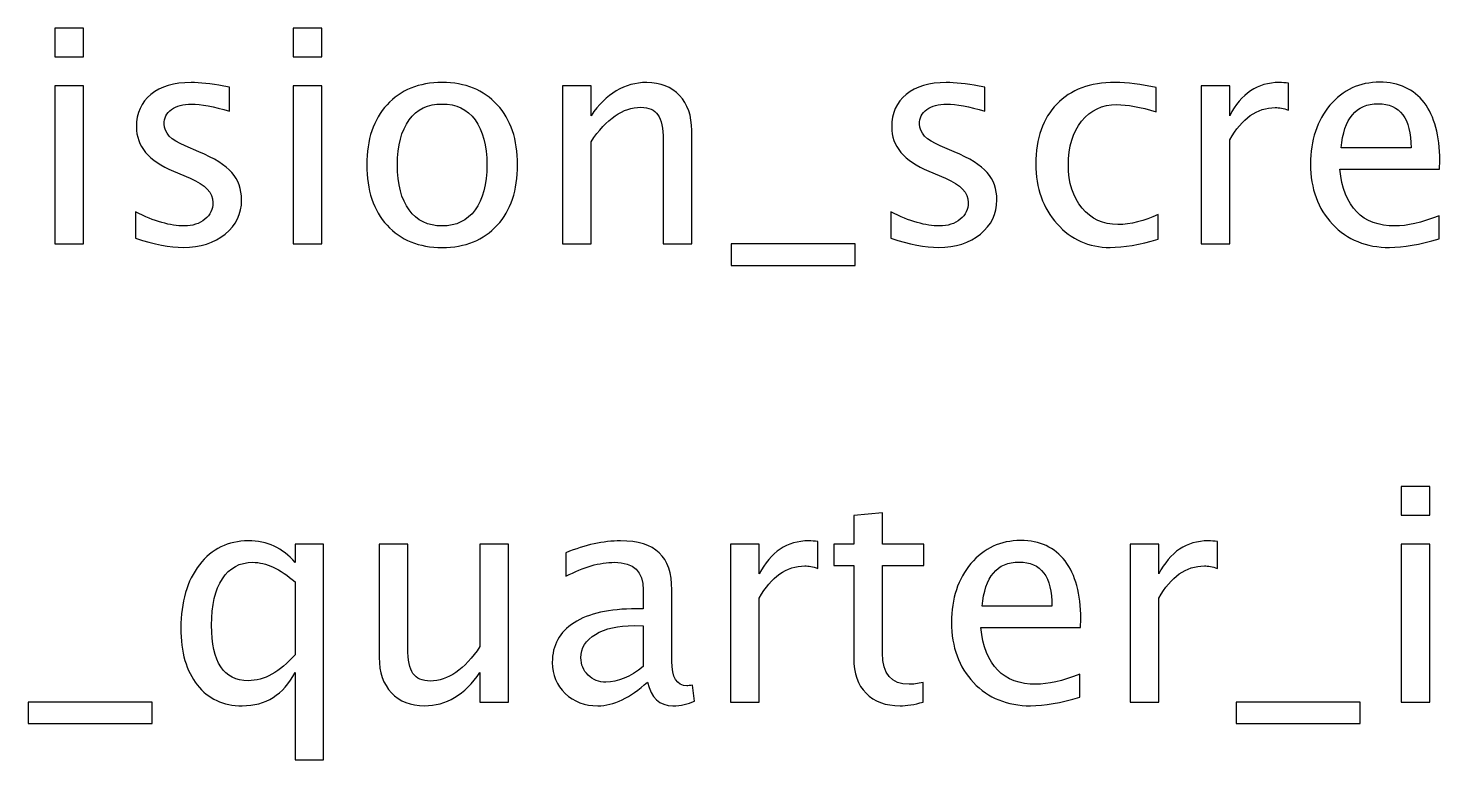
# Model space of a CAD drawing. Header units: centimetres. Extents: x -50 to 50, y -51 to 59.
# Drawn here: x 1.1 to 13.63, y 52.09 to 58.58 of the extents above; entities that cross this region are included whole.
import ezdxf

# ---------------------------------------------------------------- set-up
doc = ezdxf.new("R2010")
doc.units = ezdxf.units.CM
doc.header["$MEASUREMENT"] = 0
doc.layers.add('Layer 1', color=7, linetype='Continuous')

msp = doc.modelspace()

# ---------------------------------------------------------------- linework, layer by layer
at = {"layer": 'Layer 1'}
for points, knots in [([(1.33441, 58.32938), (1.33441, 58.32938), (1.33441, 58.58338), (1.33441, 58.58338), (1.33441, 58.58338), (1.33441, 58.58338), (1.58841, 58.58338), (1.58841, 58.58338), (1.58841, 58.58338), (1.58841, 58.58338), (1.58841, 58.32938), (1.58841, 58.32938), (1.58841, 58.32938), (1.58841, 58.32938), (1.33441, 58.32938), (1.33441, 58.32938)], [0, 0, 0, 0, 0.2, 0.2, 0.2, 0.2, 0.4, 0.4, 0.4, 0.4, 0.6, 0.6, 0.6, 0.6, 1, 1, 1, 1]), ([(3.44798, 58.32938), (3.44798, 58.32938), (3.44798, 58.58338), (3.44798, 58.58338), (3.44798, 58.58338), (3.44798, 58.58338), (3.70198, 58.58338), (3.70198, 58.58338), (3.70198, 58.58338), (3.70198, 58.58338), (3.70198, 58.32938), (3.70198, 58.32938), (3.70198, 58.32938), (3.70198, 58.32938), (3.44798, 58.32938), (3.44798, 58.32938)], [0, 0, 0, 0, 0.2, 0.2, 0.2, 0.2, 0.4, 0.4, 0.4, 0.4, 0.6, 0.6, 0.6, 0.6, 1, 1, 1, 1]), ([(1.33441, 56.67044), (1.33441, 56.67044), (1.33441, 58.07273), (1.33441, 58.07273), (1.33441, 58.07273), (1.33441, 58.07273), (1.58841, 58.07273), (1.58841, 58.07273), (1.58841, 58.07273), (1.58841, 58.07273), (1.58841, 56.67044), (1.58841, 56.67044), (1.58841, 56.67044), (1.58841, 56.67044), (1.33441, 56.67044), (1.33441, 56.67044)], [0, 0, 0, 0, 0.2, 0.2, 0.2, 0.2, 0.4, 0.4, 0.4, 0.4, 0.6, 0.6, 0.6, 0.6, 1, 1, 1, 1]), ([(2.04878, 56.72071), (2.04878, 56.72071), (2.04878, 56.95354), (2.04878, 56.95354), (2.04878, 56.95354), (2.21503, 56.87064), (2.35922, 56.82919), (2.48225, 56.82919), (2.48225, 56.82919), (2.55546, 56.82919), (2.61631, 56.84903), (2.66438, 56.88872), (2.66438, 56.88872), (2.71244, 56.92797), (2.73669, 56.97736), (2.73669, 57.03689), (2.73669, 57.03689), (2.73669, 57.12376), (2.66923, 57.19564), (2.53429, 57.25252), (2.53429, 57.25252), (2.53429, 57.25252), (2.38568, 57.31558), (2.38568, 57.31558), (2.38568, 57.31558), (2.16652, 57.40642), (2.05672, 57.53783), (2.05672, 57.70849), (2.05672, 57.70849), (2.05672, 57.83064), (2.09993, 57.92677), (2.18636, 57.99688), (2.18636, 57.99688), (2.27279, 58.067), (2.39141, 58.10183), (2.54179, 58.10183), (2.54179, 58.10183), (2.61984, 58.10183), (2.71685, 58.09125), (2.83194, 58.06964), (2.83194, 58.06964), (2.83194, 58.06964), (2.88486, 58.0595), (2.88486, 58.0595), (2.88486, 58.0595), (2.88486, 58.0595), (2.88486, 57.84783), (2.88486, 57.84783), (2.88486, 57.84783), (2.74331, 57.89017), (2.63042, 57.91133), (2.54619, 57.91133), (2.54619, 57.91133), (2.47211, 57.91133), (2.41346, 57.89502), (2.36892, 57.86283), (2.36892, 57.86283), (2.32483, 57.83064), (2.30278, 57.78742), (2.30278, 57.73318), (2.30278, 57.73318), (2.30278, 57.65689), (2.36451, 57.59207), (2.48843, 57.5396), (2.48843, 57.5396), (2.48843, 57.5396), (2.61058, 57.488), (2.61058, 57.488), (2.61058, 57.488), (2.74904, 57.42979), (2.84694, 57.36806), (2.90426, 57.30323), (2.90426, 57.30323), (2.96203, 57.23841), (2.99069, 57.15727), (2.99069, 57.06026), (2.99069, 57.06026), (2.99069, 56.93723), (2.94219, 56.83625), (2.84473, 56.75731), (2.84473, 56.75731), (2.74772, 56.67838), (2.62336, 56.63869), (2.47211, 56.63869), (2.47211, 56.63869), (2.3557, 56.63869), (2.21503, 56.66603), (2.04878, 56.72071)], [0, 0, 0, 0, 0.04347826, 0.04347826, 0.04347826, 0.04347826, 0.08695652, 0.08695652, 0.08695652, 0.08695652, 0.13043478, 0.13043478, 0.13043478, 0.13043478, 0.17391304, 0.17391304, 0.17391304, 0.17391304, 0.2173913, 0.2173913, 0.2173913, 0.2173913, 0.26086957, 0.26086957, 0.26086957, 0.26086957, 0.30434783, 0.30434783, 0.30434783, 0.30434783, 0.34782609, 0.34782609, 0.34782609, 0.34782609, 0.39130435, 0.39130435, 0.39130435, 0.39130435, 0.43478261, 0.43478261, 0.43478261, 0.43478261, 0.47826087, 0.47826087, 0.47826087, 0.47826087, 0.52173913, 0.52173913, 0.52173913, 0.52173913, 0.56521739, 0.56521739, 0.56521739, 0.56521739, 0.60869565, 0.60869565, 0.60869565, 0.60869565, 0.65217391, 0.65217391, 0.65217391, 0.65217391, 0.69565217, 0.69565217, 0.69565217, 0.69565217, 0.73913043, 0.73913043, 0.73913043, 0.73913043, 0.7826087, 0.7826087, 0.7826087, 0.7826087, 0.82608696, 0.82608696, 0.82608696, 0.82608696, 0.86956522, 0.86956522, 0.86956522, 0.86956522, 0.91304348, 0.91304348, 0.91304348, 0.91304348, 1, 1, 1, 1]), ([(3.44798, 56.67044), (3.44798, 56.67044), (3.44798, 58.07273), (3.44798, 58.07273), (3.44798, 58.07273), (3.44798, 58.07273), (3.70198, 58.07273), (3.70198, 58.07273), (3.70198, 58.07273), (3.70198, 58.07273), (3.70198, 56.67044), (3.70198, 56.67044), (3.70198, 56.67044), (3.70198, 56.67044), (3.44798, 56.67044), (3.44798, 56.67044)], [0, 0, 0, 0, 0.2, 0.2, 0.2, 0.2, 0.4, 0.4, 0.4, 0.4, 0.6, 0.6, 0.6, 0.6, 1, 1, 1, 1]), ([(4.77089, 56.63869), (4.56496, 56.63869), (4.4018, 56.70439), (4.28185, 56.8358), (4.28185, 56.8358), (4.16147, 56.96721), (4.10149, 57.14581), (4.10149, 57.37114), (4.10149, 57.37114), (4.10149, 57.59604), (4.16147, 57.77419), (4.28185, 57.90516), (4.28185, 57.90516), (4.4018, 58.03613), (4.56496, 58.10183), (4.77089, 58.10183), (4.77089, 58.10183), (4.97682, 58.10183), (5.13998, 58.03613), (5.25993, 57.90516), (5.25993, 57.90516), (5.38031, 57.77419), (5.44028, 57.59604), (5.44028, 57.37114), (5.44028, 57.37114), (5.44028, 57.14581), (5.38031, 56.96721), (5.25993, 56.8358), (5.25993, 56.8358), (5.13998, 56.70439), (4.97682, 56.63869), (4.77089, 56.63869)], [0, 0, 0, 0, 0.11111111, 0.11111111, 0.11111111, 0.11111111, 0.22222222, 0.22222222, 0.22222222, 0.22222222, 0.33333333, 0.33333333, 0.33333333, 0.33333333, 0.44444444, 0.44444444, 0.44444444, 0.44444444, 0.55555556, 0.55555556, 0.55555556, 0.55555556, 0.66666667, 0.66666667, 0.66666667, 0.66666667, 0.77777778, 0.77777778, 0.77777778, 0.77777778, 1, 1, 1, 1]), ([(5.83804, 56.67044), (5.83804, 56.67044), (5.83804, 58.07273), (5.83804, 58.07273), (5.83804, 58.07273), (5.83804, 58.07273), (6.09204, 58.07273), (6.09204, 58.07273), (6.09204, 58.07273), (6.09204, 58.07273), (6.09204, 57.80771), (6.09204, 57.80771), (6.09204, 57.80771), (6.22654, 58.00394), (6.39146, 58.10183), (6.58637, 58.10183), (6.58637, 58.10183), (6.70896, 58.10183), (6.80641, 58.06347), (6.87829, 57.9863), (6.87829, 57.9863), (6.95017, 57.90957), (6.98633, 57.80594), (6.98633, 57.6763), (6.98633, 57.6763), (6.98633, 57.6763), (6.98633, 56.67044), (6.98633, 56.67044), (6.98633, 56.67044), (6.98633, 56.67044), (6.73233, 56.67044), (6.73233, 56.67044), (6.73233, 56.67044), (6.73233, 56.67044), (6.73233, 57.59339), (6.73233, 57.59339), (6.73233, 57.59339), (6.73233, 57.69746), (6.7169, 57.77155), (6.68647, 57.81564), (6.68647, 57.81564), (6.6556, 57.86018), (6.60489, 57.88223), (6.53389, 57.88223), (6.53389, 57.88223), (6.37779, 57.88223), (6.2305, 57.78037), (6.09204, 57.57664), (6.09204, 57.57664), (6.09204, 57.57664), (6.09204, 56.67044), (6.09204, 56.67044), (6.09204, 56.67044), (6.09204, 56.67044), (5.83804, 56.67044), (5.83804, 56.67044)], [0, 0, 0, 0, 0.06666667, 0.06666667, 0.06666667, 0.06666667, 0.13333333, 0.13333333, 0.13333333, 0.13333333, 0.2, 0.2, 0.2, 0.2, 0.26666667, 0.26666667, 0.26666667, 0.26666667, 0.33333333, 0.33333333, 0.33333333, 0.33333333, 0.4, 0.4, 0.4, 0.4, 0.46666667, 0.46666667, 0.46666667, 0.46666667, 0.53333333, 0.53333333, 0.53333333, 0.53333333, 0.6, 0.6, 0.6, 0.6, 0.66666667, 0.66666667, 0.66666667, 0.66666667, 0.73333333, 0.73333333, 0.73333333, 0.73333333, 0.8, 0.8, 0.8, 0.8, 0.86666667, 0.86666667, 0.86666667, 0.86666667, 1, 1, 1, 1]), ([(8.75286, 56.72071), (8.75286, 56.72071), (8.75286, 56.95354), (8.75286, 56.95354), (8.75286, 56.95354), (8.91911, 56.87064), (9.0633, 56.82919), (9.18633, 56.82919), (9.18633, 56.82919), (9.25954, 56.82919), (9.32039, 56.84903), (9.36846, 56.88872), (9.36846, 56.88872), (9.41652, 56.92797), (9.44077, 56.97736), (9.44077, 57.03689), (9.44077, 57.03689), (9.44077, 57.12376), (9.37331, 57.19564), (9.23837, 57.25252), (9.23837, 57.25252), (9.23837, 57.25252), (9.08976, 57.31558), (9.08976, 57.31558), (9.08976, 57.31558), (8.8706, 57.40642), (8.7608, 57.53783), (8.7608, 57.70849), (8.7608, 57.70849), (8.7608, 57.83064), (8.80401, 57.92677), (8.89044, 57.99688), (8.89044, 57.99688), (8.97687, 58.067), (9.09549, 58.10183), (9.24587, 58.10183), (9.24587, 58.10183), (9.32392, 58.10183), (9.42093, 58.09125), (9.53602, 58.06964), (9.53602, 58.06964), (9.53602, 58.06964), (9.58894, 58.0595), (9.58894, 58.0595), (9.58894, 58.0595), (9.58894, 58.0595), (9.58894, 57.84783), (9.58894, 57.84783), (9.58894, 57.84783), (9.44739, 57.89017), (9.3345, 57.91133), (9.25027, 57.91133), (9.25027, 57.91133), (9.17619, 57.91133), (9.11754, 57.89502), (9.073, 57.86283), (9.073, 57.86283), (9.02891, 57.83064), (9.00686, 57.78742), (9.00686, 57.73318), (9.00686, 57.73318), (9.00686, 57.65689), (9.06859, 57.59207), (9.19251, 57.5396), (9.19251, 57.5396), (9.19251, 57.5396), (9.31466, 57.488), (9.31466, 57.488), (9.31466, 57.488), (9.45312, 57.42979), (9.55102, 57.36806), (9.60834, 57.30323), (9.60834, 57.30323), (9.66611, 57.23841), (9.69477, 57.15727), (9.69477, 57.06026), (9.69477, 57.06026), (9.69477, 56.93723), (9.64627, 56.83625), (9.54881, 56.75731), (9.54881, 56.75731), (9.4518, 56.67838), (9.32744, 56.63869), (9.17619, 56.63869), (9.17619, 56.63869), (9.05978, 56.63869), (8.91911, 56.66603), (8.75286, 56.72071)], [0, 0, 0, 0, 0.04347826, 0.04347826, 0.04347826, 0.04347826, 0.08695652, 0.08695652, 0.08695652, 0.08695652, 0.13043478, 0.13043478, 0.13043478, 0.13043478, 0.17391304, 0.17391304, 0.17391304, 0.17391304, 0.2173913, 0.2173913, 0.2173913, 0.2173913, 0.26086957, 0.26086957, 0.26086957, 0.26086957, 0.30434783, 0.30434783, 0.30434783, 0.30434783, 0.34782609, 0.34782609, 0.34782609, 0.34782609, 0.39130435, 0.39130435, 0.39130435, 0.39130435, 0.43478261, 0.43478261, 0.43478261, 0.43478261, 0.47826087, 0.47826087, 0.47826087, 0.47826087, 0.52173913, 0.52173913, 0.52173913, 0.52173913, 0.56521739, 0.56521739, 0.56521739, 0.56521739, 0.60869565, 0.60869565, 0.60869565, 0.60869565, 0.65217391, 0.65217391, 0.65217391, 0.65217391, 0.69565217, 0.69565217, 0.69565217, 0.69565217, 0.73913043, 0.73913043, 0.73913043, 0.73913043, 0.7826087, 0.7826087, 0.7826087, 0.7826087, 0.82608696, 0.82608696, 0.82608696, 0.82608696, 0.86956522, 0.86956522, 0.86956522, 0.86956522, 0.91304348, 0.91304348, 0.91304348, 0.91304348, 1, 1, 1, 1]), ([(11.12573, 56.71277), (10.96124, 56.66338), (10.81925, 56.63869), (10.69975, 56.63869), (10.69975, 56.63869), (10.51013, 56.63869), (10.35314, 56.7088), (10.22835, 56.84859), (10.22835, 56.84859), (10.10355, 56.98882), (10.04093, 57.16565), (10.04093, 57.37864), (10.04093, 57.37864), (10.04093, 57.60618), (10.10267, 57.78389), (10.22614, 57.91089), (10.22614, 57.91089), (10.34961, 58.03833), (10.52203, 58.10183), (10.7434, 58.10183), (10.7434, 58.10183), (10.85232, 58.10183), (10.97491, 58.08684), (11.10985, 58.05685), (11.10985, 58.05685), (11.10985, 58.05685), (11.10985, 57.84254), (11.10985, 57.84254), (11.10985, 57.84254), (10.96653, 57.88488), (10.84968, 57.90604), (10.75972, 57.90604), (10.75972, 57.90604), (10.62919, 57.90604), (10.52468, 57.85709), (10.44663, 57.75964), (10.44663, 57.75964), (10.36858, 57.66219), (10.32933, 57.5321), (10.32933, 57.36982), (10.32933, 57.36982), (10.32933, 57.21239), (10.3699, 57.08539), (10.4506, 56.98794), (10.4506, 56.98794), (10.5313, 56.89093), (10.63669, 56.84242), (10.76766, 56.84242), (10.76766, 56.84242), (10.88363, 56.84242), (11.00269, 56.87241), (11.12573, 56.93238), (11.12573, 56.93238), (11.12573, 56.93238), (11.12573, 56.71277), (11.12573, 56.71277)], [0, 0, 0, 0, 0.06666667, 0.06666667, 0.06666667, 0.06666667, 0.13333333, 0.13333333, 0.13333333, 0.13333333, 0.2, 0.2, 0.2, 0.2, 0.26666667, 0.26666667, 0.26666667, 0.26666667, 0.33333333, 0.33333333, 0.33333333, 0.33333333, 0.4, 0.4, 0.4, 0.4, 0.46666667, 0.46666667, 0.46666667, 0.46666667, 0.53333333, 0.53333333, 0.53333333, 0.53333333, 0.6, 0.6, 0.6, 0.6, 0.66666667, 0.66666667, 0.66666667, 0.66666667, 0.73333333, 0.73333333, 0.73333333, 0.73333333, 0.8, 0.8, 0.8, 0.8, 0.86666667, 0.86666667, 0.86666667, 0.86666667, 1, 1, 1, 1]), ([(11.50717, 56.67044), (11.50717, 56.67044), (11.50717, 58.07273), (11.50717, 58.07273), (11.50717, 58.07273), (11.50717, 58.07273), (11.76117, 58.07273), (11.76117, 58.07273), (11.76117, 58.07273), (11.76117, 58.07273), (11.76117, 57.80771), (11.76117, 57.80771), (11.76117, 57.80771), (11.86215, 58.00394), (12.00855, 58.10183), (12.20082, 58.10183), (12.20082, 58.10183), (12.22684, 58.10183), (12.25418, 58.09963), (12.2824, 58.09522), (12.2824, 58.09522), (12.2824, 58.09522), (12.2824, 57.85754), (12.2824, 57.85754), (12.2824, 57.85754), (12.2383, 57.87209), (12.1995, 57.87958), (12.16598, 57.87958), (12.16598, 57.87958), (12.00459, 57.87958), (11.86965, 57.78433), (11.76117, 57.59339), (11.76117, 57.59339), (11.76117, 57.59339), (11.76117, 56.67044), (11.76117, 56.67044), (11.76117, 56.67044), (11.76117, 56.67044), (11.50717, 56.67044), (11.50717, 56.67044)], [0, 0, 0, 0, 0.09090909, 0.09090909, 0.09090909, 0.09090909, 0.18181818, 0.18181818, 0.18181818, 0.18181818, 0.27272727, 0.27272727, 0.27272727, 0.27272727, 0.36363636, 0.36363636, 0.36363636, 0.36363636, 0.45454545, 0.45454545, 0.45454545, 0.45454545, 0.54545455, 0.54545455, 0.54545455, 0.54545455, 0.63636364, 0.63636364, 0.63636364, 0.63636364, 0.72727273, 0.72727273, 0.72727273, 0.72727273, 0.81818182, 0.81818182, 0.81818182, 0.81818182, 1, 1, 1, 1]), ([(13.61899, 56.71542), (13.44833, 56.66427), (13.30237, 56.63869), (13.18066, 56.63869), (13.18066, 56.63869), (12.97296, 56.63869), (12.80407, 56.70748), (12.67399, 56.84462), (12.67399, 56.84462), (12.5439, 56.98177), (12.47863, 57.15948), (12.47863, 57.3782), (12.47863, 57.3782), (12.47863, 57.59031), (12.53596, 57.76449), (12.65105, 57.90075), (12.65105, 57.90075), (12.76615, 58.03657), (12.91343, 58.10448), (13.09291, 58.10448), (13.09291, 58.10448), (13.26268, 58.10448), (13.39409, 58.04407), (13.4867, 57.92324), (13.4867, 57.92324), (13.5793, 57.80241), (13.6256, 57.63132), (13.6256, 57.40951), (13.6256, 57.40951), (13.6256, 57.40951), (13.62428, 57.3319), (13.62428, 57.3319), (13.62428, 57.3319), (13.62428, 57.3319), (12.73793, 57.3319), (12.73793, 57.3319), (12.73793, 57.3319), (12.77497, 56.99676), (12.93857, 56.82919), (13.22829, 56.82919), (13.22829, 56.82919), (13.33456, 56.82919), (13.46465, 56.85918), (13.61899, 56.91915), (13.61899, 56.91915), (13.61899, 56.91915), (13.61899, 56.71542), (13.61899, 56.71542)], [0, 0, 0, 0, 0.07692308, 0.07692308, 0.07692308, 0.07692308, 0.15384615, 0.15384615, 0.15384615, 0.15384615, 0.23076923, 0.23076923, 0.23076923, 0.23076923, 0.30769231, 0.30769231, 0.30769231, 0.30769231, 0.38461538, 0.38461538, 0.38461538, 0.38461538, 0.46153846, 0.46153846, 0.46153846, 0.46153846, 0.53846154, 0.53846154, 0.53846154, 0.53846154, 0.61538462, 0.61538462, 0.61538462, 0.61538462, 0.69230769, 0.69230769, 0.69230769, 0.69230769, 0.76923077, 0.76923077, 0.76923077, 0.76923077, 0.84615385, 0.84615385, 0.84615385, 0.84615385, 1, 1, 1, 1]), ([(4.77045, 56.82919), (4.89613, 56.82919), (4.99402, 56.87637), (5.06369, 56.97118), (5.06369, 56.97118), (5.13293, 57.06555), (5.16776, 57.19917), (5.16776, 57.37114), (5.16776, 57.37114), (5.16776, 57.54268), (5.13293, 57.67586), (5.06369, 57.77022), (5.06369, 57.77022), (4.99402, 57.86415), (4.89613, 57.91133), (4.77045, 57.91133), (4.77045, 57.91133), (4.64433, 57.91133), (4.54644, 57.86415), (4.47764, 57.77022), (4.47764, 57.77022), (4.40841, 57.67586), (4.37402, 57.54268), (4.37402, 57.37114), (4.37402, 57.37114), (4.37402, 57.19917), (4.40841, 57.06555), (4.47764, 56.97118), (4.47764, 56.97118), (4.54644, 56.87637), (4.64433, 56.82919), (4.77045, 56.82919)], [0, 0, 0, 0, 0.11111111, 0.11111111, 0.11111111, 0.11111111, 0.22222222, 0.22222222, 0.22222222, 0.22222222, 0.33333333, 0.33333333, 0.33333333, 0.33333333, 0.44444444, 0.44444444, 0.44444444, 0.44444444, 0.55555556, 0.55555556, 0.55555556, 0.55555556, 0.66666667, 0.66666667, 0.66666667, 0.66666667, 0.77777778, 0.77777778, 0.77777778, 0.77777778, 1, 1, 1, 1]), ([(12.75116, 57.5224), (12.75116, 57.5224), (13.37028, 57.5224), (13.37028, 57.5224), (13.37028, 57.5224), (13.37028, 57.78345), (13.27282, 57.91398), (13.07836, 57.91398), (13.07836, 57.91398), (12.88256, 57.91398), (12.77364, 57.78345), (12.75116, 57.5224)], [0, 0, 0, 0, 0.25, 0.25, 0.25, 0.25, 0.5, 0.5, 0.5, 0.5, 1, 1, 1, 1]), ([(7.33734, 56.47994), (7.33734, 56.47994), (7.33734, 56.67044), (7.33734, 56.67044), (7.33734, 56.67044), (7.33734, 56.67044), (8.43801, 56.67044), (8.43801, 56.67044), (8.43801, 56.67044), (8.43801, 56.67044), (8.43801, 56.47994), (8.43801, 56.47994), (8.43801, 56.47994), (8.43801, 56.47994), (7.33734, 56.47994), (7.33734, 56.47994)], [0, 0, 0, 0, 0.2, 0.2, 0.2, 0.2, 0.4, 0.4, 0.4, 0.4, 0.6, 0.6, 0.6, 0.6, 1, 1, 1, 1]), ([(13.28276, 54.26362), (13.28276, 54.26362), (13.28276, 54.51762), (13.28276, 54.51762), (13.28276, 54.51762), (13.28276, 54.51762), (13.53676, 54.51762), (13.53676, 54.51762), (13.53676, 54.51762), (13.53676, 54.51762), (13.53676, 54.26362), (13.53676, 54.26362), (13.53676, 54.26362), (13.53676, 54.26362), (13.28276, 54.26362), (13.28276, 54.26362)], [0, 0, 0, 0, 0.2, 0.2, 0.2, 0.2, 0.4, 0.4, 0.4, 0.4, 0.6, 0.6, 0.6, 0.6, 1, 1, 1, 1]), ([(9.04061, 52.60512), (8.96212, 52.58351), (8.89377, 52.57293), (8.836, 52.57293), (8.836, 52.57293), (8.70635, 52.57293), (8.60537, 52.60997), (8.53305, 52.68405), (8.53305, 52.68405), (8.46029, 52.75814), (8.42413, 52.86088), (8.42413, 52.99274), (8.42413, 52.99274), (8.42413, 52.99274), (8.42413, 53.81647), (8.42413, 53.81647), (8.42413, 53.81647), (8.42413, 53.81647), (8.24863, 53.81647), (8.24863, 53.81647), (8.24863, 53.81647), (8.24863, 53.81647), (8.24863, 54.00697), (8.24863, 54.00697), (8.24863, 54.00697), (8.24863, 54.00697), (8.42413, 54.00697), (8.42413, 54.00697), (8.42413, 54.00697), (8.42413, 54.00697), (8.42413, 54.26053), (8.42413, 54.26053), (8.42413, 54.26053), (8.42413, 54.26053), (8.67813, 54.28478), (8.67813, 54.28478), (8.67813, 54.28478), (8.67813, 54.28478), (8.67813, 54.00697), (8.67813, 54.00697), (8.67813, 54.00697), (8.67813, 54.00697), (9.0459, 54.00697), (9.0459, 54.00697), (9.0459, 54.00697), (9.0459, 54.00697), (9.0459, 53.81647), (9.0459, 53.81647), (9.0459, 53.81647), (9.0459, 53.81647), (8.67813, 53.81647), (8.67813, 53.81647), (8.67813, 53.81647), (8.67813, 53.81647), (8.67813, 53.0386), (8.67813, 53.0386), (8.67813, 53.0386), (8.67813, 52.85515), (8.75795, 52.76343), (8.91714, 52.76343), (8.91714, 52.76343), (8.95109, 52.76343), (8.9921, 52.76916), (9.04061, 52.78019), (9.04061, 52.78019), (9.04061, 52.78019), (9.04061, 52.60512), (9.04061, 52.60512)], [0, 0, 0, 0, 0.05555556, 0.05555556, 0.05555556, 0.05555556, 0.11111111, 0.11111111, 0.11111111, 0.11111111, 0.16666667, 0.16666667, 0.16666667, 0.16666667, 0.22222222, 0.22222222, 0.22222222, 0.22222222, 0.27777778, 0.27777778, 0.27777778, 0.27777778, 0.33333333, 0.33333333, 0.33333333, 0.33333333, 0.38888889, 0.38888889, 0.38888889, 0.38888889, 0.44444444, 0.44444444, 0.44444444, 0.44444444, 0.5, 0.5, 0.5, 0.5, 0.55555556, 0.55555556, 0.55555556, 0.55555556, 0.61111111, 0.61111111, 0.61111111, 0.61111111, 0.66666667, 0.66666667, 0.66666667, 0.66666667, 0.72222222, 0.72222222, 0.72222222, 0.72222222, 0.77777778, 0.77777778, 0.77777778, 0.77777778, 0.83333333, 0.83333333, 0.83333333, 0.83333333, 0.88888889, 0.88888889, 0.88888889, 0.88888889, 1, 1, 1, 1]), ([(3.46496, 52.09403), (3.46496, 52.09403), (3.46496, 52.86794), (3.46496, 52.86794), (3.46496, 52.86794), (3.36133, 52.67127), (3.20523, 52.57293), (2.99665, 52.57293), (2.99665, 52.57293), (2.82731, 52.57293), (2.69414, 52.63423), (2.59713, 52.75726), (2.59713, 52.75726), (2.50011, 52.88029), (2.4516, 53.0483), (2.4516, 53.26129), (2.4516, 53.26129), (2.4516, 53.49412), (2.50673, 53.68153), (2.61653, 53.82353), (2.61653, 53.82353), (2.72677, 53.96508), (2.87141, 54.03607), (3.05089, 54.03607), (3.05089, 54.03607), (3.21713, 54.03607), (3.3556, 53.97257), (3.46496, 53.84513), (3.46496, 53.84513), (3.46496, 53.84513), (3.46496, 54.00697), (3.46496, 54.00697), (3.46496, 54.00697), (3.46496, 54.00697), (3.71896, 54.00697), (3.71896, 54.00697), (3.71896, 54.00697), (3.71896, 54.00697), (3.71896, 52.09403), (3.71896, 52.09403), (3.71896, 52.09403), (3.71896, 52.09403), (3.46496, 52.09403), (3.46496, 52.09403)], [0, 0, 0, 0, 0.08333333, 0.08333333, 0.08333333, 0.08333333, 0.16666667, 0.16666667, 0.16666667, 0.16666667, 0.25, 0.25, 0.25, 0.25, 0.33333333, 0.33333333, 0.33333333, 0.33333333, 0.41666667, 0.41666667, 0.41666667, 0.41666667, 0.5, 0.5, 0.5, 0.5, 0.58333333, 0.58333333, 0.58333333, 0.58333333, 0.66666667, 0.66666667, 0.66666667, 0.66666667, 0.75, 0.75, 0.75, 0.75, 0.83333333, 0.83333333, 0.83333333, 0.83333333, 1, 1, 1, 1]), ([(5.10626, 52.60468), (5.10626, 52.60468), (5.10626, 52.86838), (5.10626, 52.86838), (5.10626, 52.86838), (4.97088, 52.67127), (4.80639, 52.57293), (4.61325, 52.57293), (4.61325, 52.57293), (4.49066, 52.57293), (4.3932, 52.61129), (4.32088, 52.68846), (4.32088, 52.68846), (4.24812, 52.76563), (4.21196, 52.86926), (4.21196, 53.00023), (4.21196, 53.00023), (4.21196, 53.00023), (4.21196, 54.00697), (4.21196, 54.00697), (4.21196, 54.00697), (4.21196, 54.00697), (4.46596, 54.00697), (4.46596, 54.00697), (4.46596, 54.00697), (4.46596, 54.00697), (4.46596, 53.08313), (4.46596, 53.08313), (4.46596, 53.08313), (4.46596, 52.97774), (4.4814, 52.90322), (4.51183, 52.85912), (4.51183, 52.85912), (4.54269, 52.81458), (4.59385, 52.79253), (4.66572, 52.79253), (4.66572, 52.79253), (4.82095, 52.79253), (4.96823, 52.8944), (5.10626, 53.09857), (5.10626, 53.09857), (5.10626, 53.09857), (5.10626, 54.00697), (5.10626, 54.00697), (5.10626, 54.00697), (5.10626, 54.00697), (5.36025, 54.00697), (5.36025, 54.00697), (5.36025, 54.00697), (5.36025, 54.00697), (5.36025, 52.60468), (5.36025, 52.60468), (5.36025, 52.60468), (5.36025, 52.60468), (5.10626, 52.60468), (5.10626, 52.60468)], [0, 0, 0, 0, 0.06666667, 0.06666667, 0.06666667, 0.06666667, 0.13333333, 0.13333333, 0.13333333, 0.13333333, 0.2, 0.2, 0.2, 0.2, 0.26666667, 0.26666667, 0.26666667, 0.26666667, 0.33333333, 0.33333333, 0.33333333, 0.33333333, 0.4, 0.4, 0.4, 0.4, 0.46666667, 0.46666667, 0.46666667, 0.46666667, 0.53333333, 0.53333333, 0.53333333, 0.53333333, 0.6, 0.6, 0.6, 0.6, 0.66666667, 0.66666667, 0.66666667, 0.66666667, 0.73333333, 0.73333333, 0.73333333, 0.73333333, 0.8, 0.8, 0.8, 0.8, 0.86666667, 0.86666667, 0.86666667, 0.86666667, 1, 1, 1, 1]), ([(6.59277, 52.78327), (6.4402, 52.64304), (6.29335, 52.57293), (6.15224, 52.57293), (6.15224, 52.57293), (6.03627, 52.57293), (5.93969, 52.60909), (5.86341, 52.68185), (5.86341, 52.68185), (5.78668, 52.75461), (5.74831, 52.84633), (5.74831, 52.95702), (5.74831, 52.95702), (5.74831, 53.11003), (5.81269, 53.22777), (5.94146, 53.30979), (5.94146, 53.30979), (6.07022, 53.39181), (6.25499, 53.43282), (6.49576, 53.43282), (6.49576, 53.43282), (6.49576, 53.43282), (6.55529, 53.43282), (6.55529, 53.43282), (6.55529, 53.43282), (6.55529, 53.43282), (6.55529, 53.60172), (6.55529, 53.60172), (6.55529, 53.60172), (6.55529, 53.76444), (6.47062, 53.84557), (6.30085, 53.84557), (6.30085, 53.84557), (6.16944, 53.84557), (6.02568, 53.80412), (5.87002, 53.72122), (5.87002, 53.72122), (5.87002, 53.72122), (5.87002, 53.93024), (5.87002, 53.93024), (5.87002, 53.93024), (6.04112, 54.0008), (6.20251, 54.03607), (6.35377, 54.03607), (6.35377, 54.03607), (6.50943, 54.03607), (6.62452, 54.0008), (6.69816, 53.9298), (6.69816, 53.9298), (6.77225, 53.8588), (6.80929, 53.74944), (6.80929, 53.60172), (6.80929, 53.60172), (6.80929, 53.60172), (6.80929, 52.96804), (6.80929, 52.96804), (6.80929, 52.96804), (6.80929, 52.82296), (6.85383, 52.7502), (6.94334, 52.7502), (6.94334, 52.7502), (6.95437, 52.7502), (6.97068, 52.75196), (6.99229, 52.75549), (6.99229, 52.75549), (6.99229, 52.75549), (7.01037, 52.61438), (7.01037, 52.61438), (7.01037, 52.61438), (6.95261, 52.5866), (6.88911, 52.57293), (6.81943, 52.57293), (6.81943, 52.57293), (6.70081, 52.57293), (6.6254, 52.64304), (6.59277, 52.78327)], [0, 0, 0, 0, 0.05, 0.05, 0.05, 0.05, 0.1, 0.1, 0.1, 0.1, 0.15, 0.15, 0.15, 0.15, 0.2, 0.2, 0.2, 0.2, 0.25, 0.25, 0.25, 0.25, 0.3, 0.3, 0.3, 0.3, 0.35, 0.35, 0.35, 0.35, 0.4, 0.4, 0.4, 0.4, 0.45, 0.45, 0.45, 0.45, 0.5, 0.5, 0.5, 0.5, 0.55, 0.55, 0.55, 0.55, 0.6, 0.6, 0.6, 0.6, 0.65, 0.65, 0.65, 0.65, 0.7, 0.7, 0.7, 0.7, 0.75, 0.75, 0.75, 0.75, 0.8, 0.8, 0.8, 0.8, 0.85, 0.85, 0.85, 0.85, 0.9, 0.9, 0.9, 0.9, 1, 1, 1, 1]), ([(7.33096, 52.60468), (7.33096, 52.60468), (7.33096, 54.00697), (7.33096, 54.00697), (7.33096, 54.00697), (7.33096, 54.00697), (7.58496, 54.00697), (7.58496, 54.00697), (7.58496, 54.00697), (7.58496, 54.00697), (7.58496, 53.74195), (7.58496, 53.74195), (7.58496, 53.74195), (7.68594, 53.93818), (7.83234, 54.03607), (8.02461, 54.03607), (8.02461, 54.03607), (8.05063, 54.03607), (8.07797, 54.03387), (8.10619, 54.02946), (8.10619, 54.02946), (8.10619, 54.02946), (8.10619, 53.79178), (8.10619, 53.79178), (8.10619, 53.79178), (8.06209, 53.80633), (8.02329, 53.81382), (7.98977, 53.81382), (7.98977, 53.81382), (7.82838, 53.81382), (7.69344, 53.71857), (7.58496, 53.52763), (7.58496, 53.52763), (7.58496, 53.52763), (7.58496, 52.60468), (7.58496, 52.60468), (7.58496, 52.60468), (7.58496, 52.60468), (7.33096, 52.60468), (7.33096, 52.60468)], [0, 0, 0, 0, 0.09090909, 0.09090909, 0.09090909, 0.09090909, 0.18181818, 0.18181818, 0.18181818, 0.18181818, 0.27272727, 0.27272727, 0.27272727, 0.27272727, 0.36363636, 0.36363636, 0.36363636, 0.36363636, 0.45454545, 0.45454545, 0.45454545, 0.45454545, 0.54545455, 0.54545455, 0.54545455, 0.54545455, 0.63636364, 0.63636364, 0.63636364, 0.63636364, 0.72727273, 0.72727273, 0.72727273, 0.72727273, 0.81818182, 0.81818182, 0.81818182, 0.81818182, 1, 1, 1, 1]), ([(10.43232, 52.64966), (10.26166, 52.59851), (10.1157, 52.57293), (9.99399, 52.57293), (9.99399, 52.57293), (9.78629, 52.57293), (9.6174, 52.64172), (9.48732, 52.77886), (9.48732, 52.77886), (9.35723, 52.91601), (9.29196, 53.09372), (9.29196, 53.31244), (9.29196, 53.31244), (9.29196, 53.52455), (9.34929, 53.69873), (9.46438, 53.83499), (9.46438, 53.83499), (9.57948, 53.97081), (9.72676, 54.03872), (9.90624, 54.03872), (9.90624, 54.03872), (10.07601, 54.03872), (10.20742, 53.97831), (10.30003, 53.85748), (10.30003, 53.85748), (10.39263, 53.73665), (10.43893, 53.56556), (10.43893, 53.34375), (10.43893, 53.34375), (10.43893, 53.34375), (10.43761, 53.26614), (10.43761, 53.26614), (10.43761, 53.26614), (10.43761, 53.26614), (9.55126, 53.26614), (9.55126, 53.26614), (9.55126, 53.26614), (9.5883, 52.931), (9.7519, 52.76343), (10.04162, 52.76343), (10.04162, 52.76343), (10.14789, 52.76343), (10.27798, 52.79342), (10.43232, 52.85339), (10.43232, 52.85339), (10.43232, 52.85339), (10.43232, 52.64966), (10.43232, 52.64966)], [0, 0, 0, 0, 0.07692308, 0.07692308, 0.07692308, 0.07692308, 0.15384615, 0.15384615, 0.15384615, 0.15384615, 0.23076923, 0.23076923, 0.23076923, 0.23076923, 0.30769231, 0.30769231, 0.30769231, 0.30769231, 0.38461538, 0.38461538, 0.38461538, 0.38461538, 0.46153846, 0.46153846, 0.46153846, 0.46153846, 0.53846154, 0.53846154, 0.53846154, 0.53846154, 0.61538462, 0.61538462, 0.61538462, 0.61538462, 0.69230769, 0.69230769, 0.69230769, 0.69230769, 0.76923077, 0.76923077, 0.76923077, 0.76923077, 0.84615385, 0.84615385, 0.84615385, 0.84615385, 1, 1, 1, 1]), ([(10.87726, 52.60468), (10.87726, 52.60468), (10.87726, 54.00697), (10.87726, 54.00697), (10.87726, 54.00697), (10.87726, 54.00697), (11.13126, 54.00697), (11.13126, 54.00697), (11.13126, 54.00697), (11.13126, 54.00697), (11.13126, 53.74195), (11.13126, 53.74195), (11.13126, 53.74195), (11.23224, 53.93818), (11.37864, 54.03607), (11.57091, 54.03607), (11.57091, 54.03607), (11.59693, 54.03607), (11.62427, 54.03387), (11.65249, 54.02946), (11.65249, 54.02946), (11.65249, 54.02946), (11.65249, 53.79178), (11.65249, 53.79178), (11.65249, 53.79178), (11.60839, 53.80633), (11.56959, 53.81382), (11.53607, 53.81382), (11.53607, 53.81382), (11.37468, 53.81382), (11.23974, 53.71857), (11.13126, 53.52763), (11.13126, 53.52763), (11.13126, 53.52763), (11.13126, 52.60468), (11.13126, 52.60468), (11.13126, 52.60468), (11.13126, 52.60468), (10.87726, 52.60468), (10.87726, 52.60468)], [0, 0, 0, 0, 0.09090909, 0.09090909, 0.09090909, 0.09090909, 0.18181818, 0.18181818, 0.18181818, 0.18181818, 0.27272727, 0.27272727, 0.27272727, 0.27272727, 0.36363636, 0.36363636, 0.36363636, 0.36363636, 0.45454545, 0.45454545, 0.45454545, 0.45454545, 0.54545455, 0.54545455, 0.54545455, 0.54545455, 0.63636364, 0.63636364, 0.63636364, 0.63636364, 0.72727273, 0.72727273, 0.72727273, 0.72727273, 0.81818182, 0.81818182, 0.81818182, 0.81818182, 1, 1, 1, 1]), ([(13.28276, 52.60468), (13.28276, 52.60468), (13.28276, 54.00697), (13.28276, 54.00697), (13.28276, 54.00697), (13.28276, 54.00697), (13.53676, 54.00697), (13.53676, 54.00697), (13.53676, 54.00697), (13.53676, 54.00697), (13.53676, 52.60468), (13.53676, 52.60468), (13.53676, 52.60468), (13.53676, 52.60468), (13.28276, 52.60468), (13.28276, 52.60468)], [0, 0, 0, 0, 0.2, 0.2, 0.2, 0.2, 0.4, 0.4, 0.4, 0.4, 0.6, 0.6, 0.6, 0.6, 1, 1, 1, 1]), ([(3.46496, 53.67139), (3.33311, 53.78737), (3.20831, 53.84557), (3.09013, 53.84557), (3.09013, 53.84557), (2.97372, 53.84557), (2.88376, 53.79707), (2.81982, 53.69961), (2.81982, 53.69961), (2.75588, 53.6026), (2.72413, 53.46502), (2.72413, 53.28686), (2.72413, 53.28686), (2.72413, 52.95922), (2.8326, 52.79518), (3.05, 52.79518), (3.05, 52.79518), (3.19111, 52.79518), (3.32958, 52.87235), (3.46496, 53.02625), (3.46496, 53.02625), (3.46496, 53.02625), (3.46496, 53.67139), (3.46496, 53.67139)], [0, 0, 0, 0, 0.14285714, 0.14285714, 0.14285714, 0.14285714, 0.28571429, 0.28571429, 0.28571429, 0.28571429, 0.42857143, 0.42857143, 0.42857143, 0.42857143, 0.57142857, 0.57142857, 0.57142857, 0.57142857, 0.71428571, 0.71428571, 0.71428571, 0.71428571, 1, 1, 1, 1]), ([(9.56449, 53.45664), (9.56449, 53.45664), (10.18361, 53.45664), (10.18361, 53.45664), (10.18361, 53.45664), (10.18361, 53.71769), (10.08615, 53.84822), (9.89169, 53.84822), (9.89169, 53.84822), (9.69589, 53.84822), (9.58697, 53.71769), (9.56449, 53.45664)], [0, 0, 0, 0, 0.25, 0.25, 0.25, 0.25, 0.5, 0.5, 0.5, 0.5, 1, 1, 1, 1]), ([(6.55529, 52.92174), (6.55529, 52.92174), (6.55529, 53.28201), (6.55529, 53.28201), (6.55529, 53.28201), (6.55529, 53.28201), (6.47371, 53.28466), (6.47371, 53.28466), (6.47371, 53.28466), (6.3326, 53.28466), (6.21883, 53.25864), (6.13196, 53.20661), (6.13196, 53.20661), (6.04553, 53.15413), (6.00231, 53.0849), (6.00231, 52.99847), (6.00231, 52.99847), (6.00231, 52.93805), (6.02392, 52.8869), (6.06669, 52.84501), (6.06669, 52.84501), (6.10991, 52.80312), (6.16238, 52.78195), (6.22456, 52.78195), (6.22456, 52.78195), (6.33039, 52.78195), (6.44064, 52.82869), (6.55529, 52.92174)], [0, 0, 0, 0, 0.125, 0.125, 0.125, 0.125, 0.25, 0.25, 0.25, 0.25, 0.375, 0.375, 0.375, 0.375, 0.5, 0.5, 0.5, 0.5, 0.625, 0.625, 0.625, 0.625, 0.75, 0.75, 0.75, 0.75, 1, 1, 1, 1]), ([(1.09694, 52.41418), (1.09694, 52.41418), (1.09694, 52.60468), (1.09694, 52.60468), (1.09694, 52.60468), (1.09694, 52.60468), (2.19761, 52.60468), (2.19761, 52.60468), (2.19761, 52.60468), (2.19761, 52.60468), (2.19761, 52.41418), (2.19761, 52.41418), (2.19761, 52.41418), (2.19761, 52.41418), (1.09694, 52.41418), (1.09694, 52.41418)], [0, 0, 0, 0, 0.2, 0.2, 0.2, 0.2, 0.4, 0.4, 0.4, 0.4, 0.6, 0.6, 0.6, 0.6, 1, 1, 1, 1]), ([(11.81697, 52.41418), (11.81697, 52.41418), (11.81697, 52.60468), (11.81697, 52.60468), (11.81697, 52.60468), (11.81697, 52.60468), (12.91764, 52.60468), (12.91764, 52.60468), (12.91764, 52.60468), (12.91764, 52.60468), (12.91764, 52.41418), (12.91764, 52.41418), (12.91764, 52.41418), (12.91764, 52.41418), (11.81697, 52.41418), (11.81697, 52.41418)], [0, 0, 0, 0, 0.2, 0.2, 0.2, 0.2, 0.4, 0.4, 0.4, 0.4, 0.6, 0.6, 0.6, 0.6, 1, 1, 1, 1])]:
    msp.add_open_spline(points, degree=3, knots=knots, dxfattribs=at)

doc.saveas('drawing.dxf')
